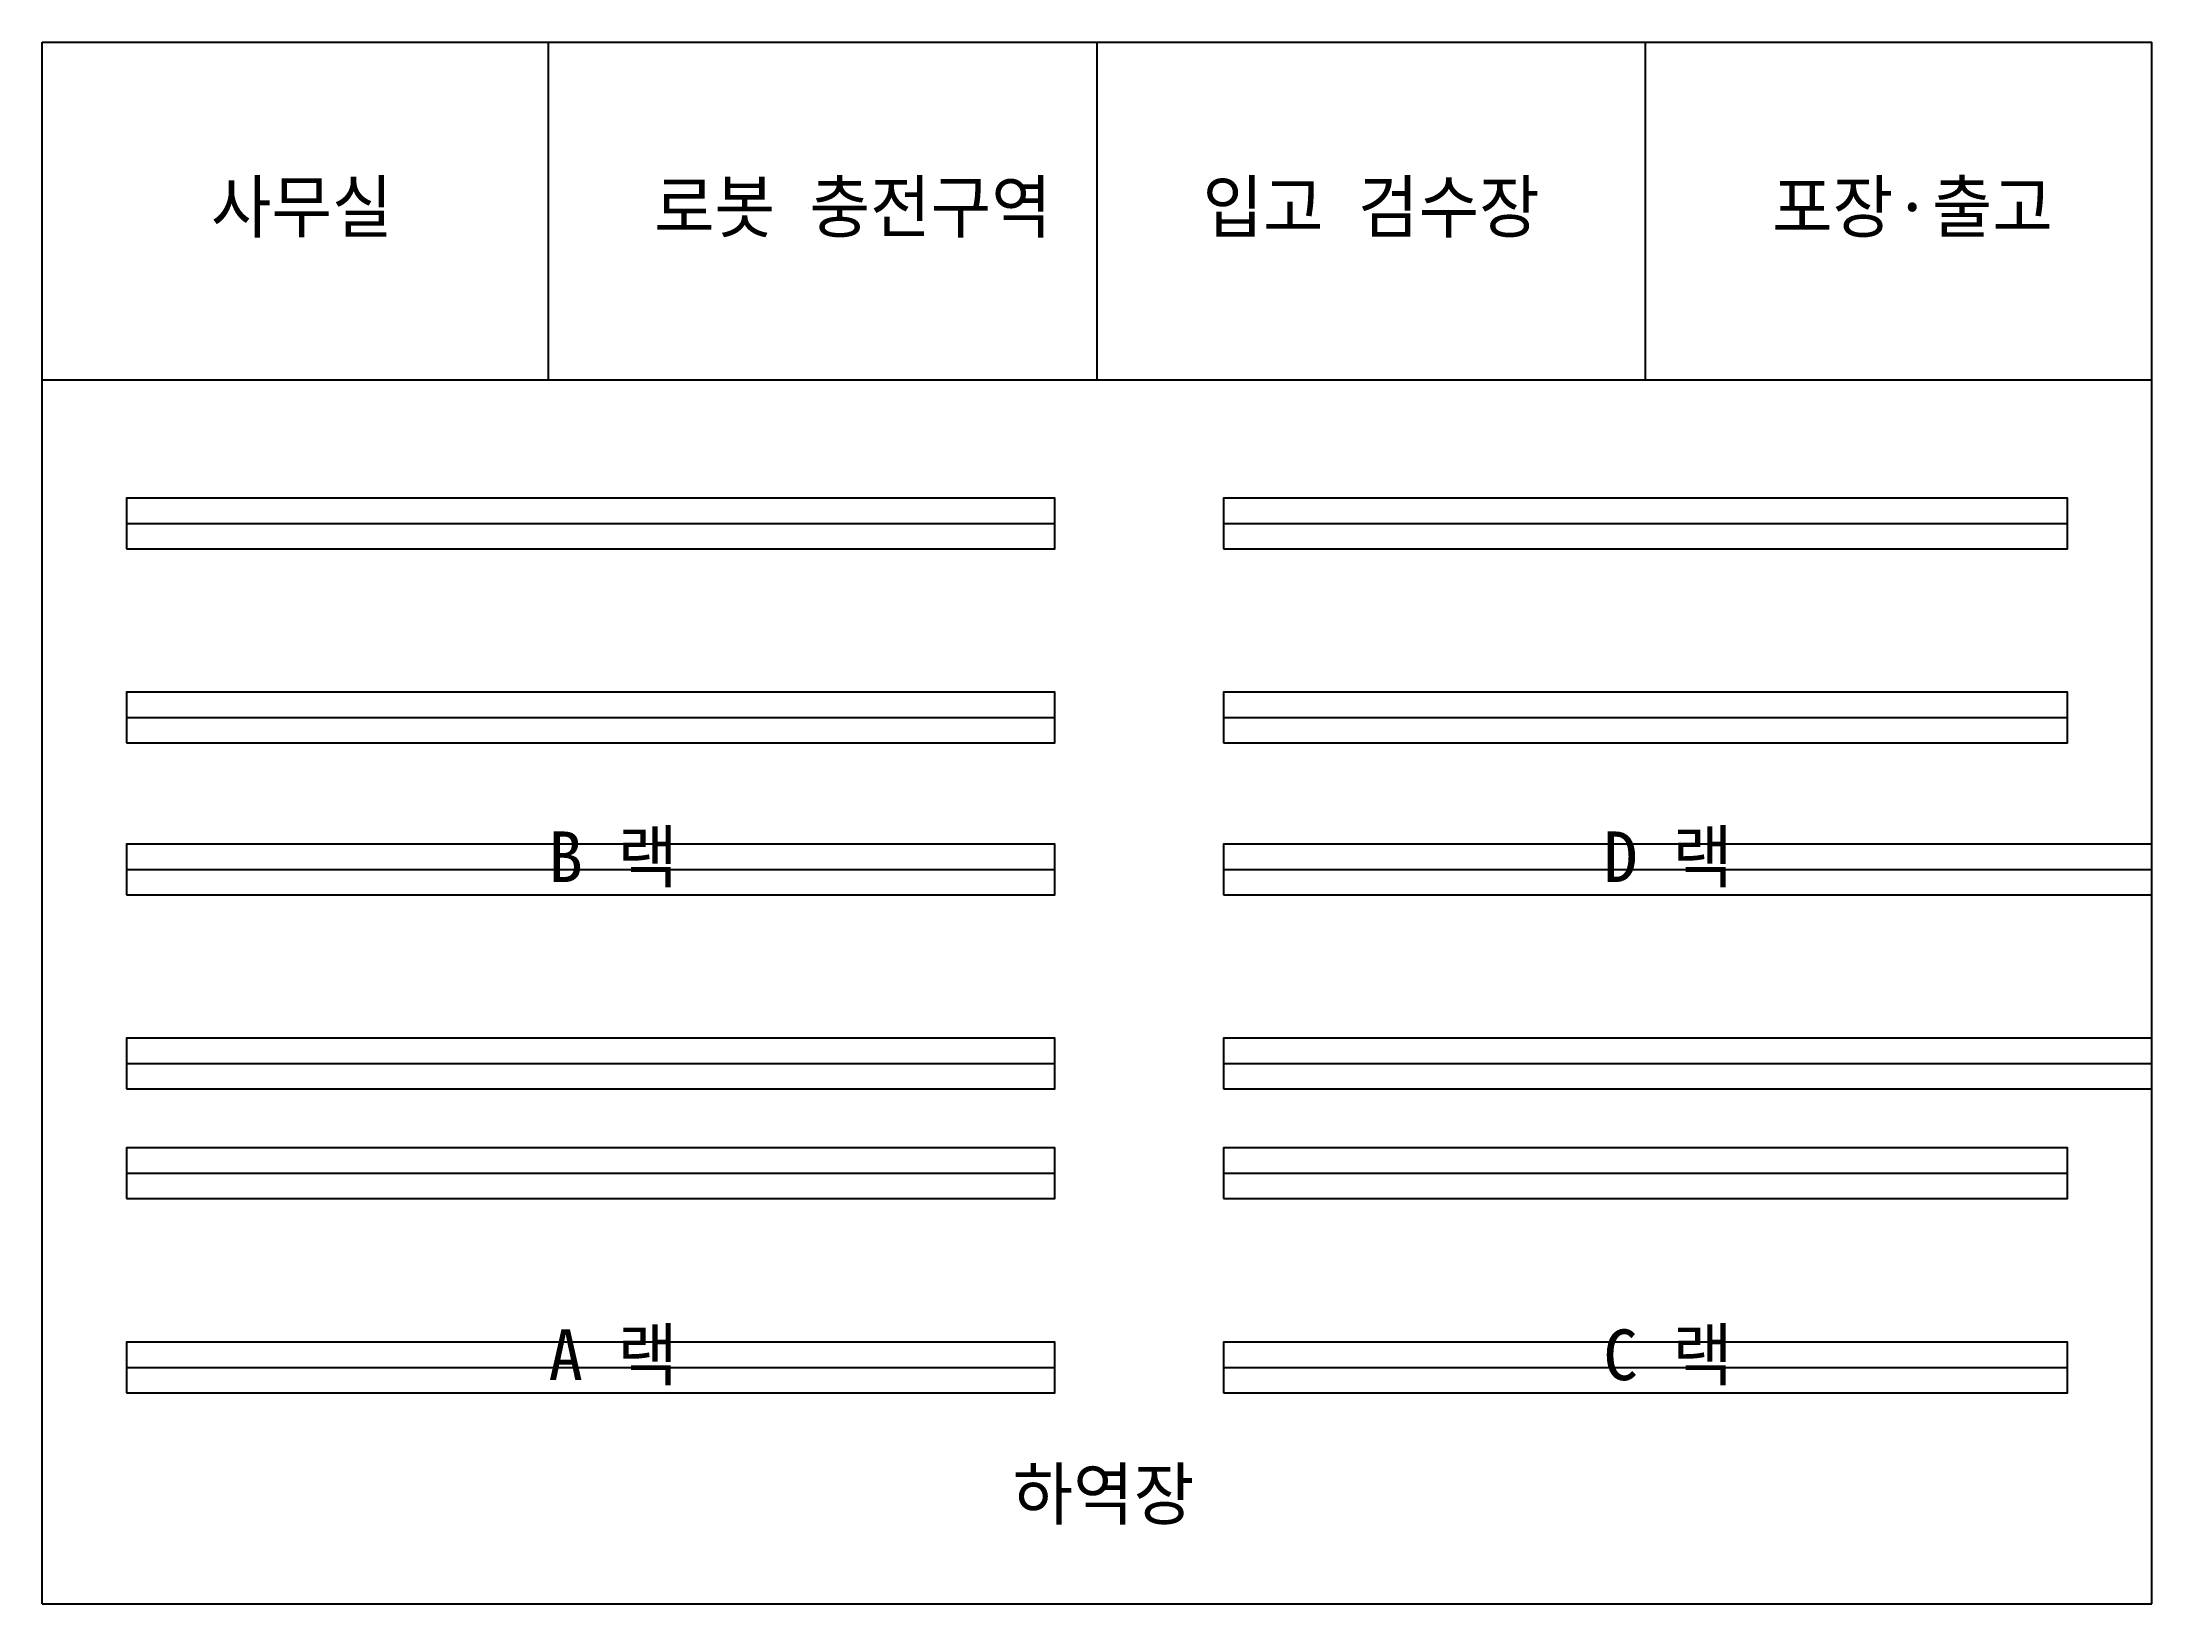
# Model space of a CAD drawing. Header units: metres. Extents: x 0 to 50, y 0 to 37.
import ezdxf

# ---------------------------------------------------------------- set-up
doc = ezdxf.new("R2010")
doc.units = ezdxf.units.M
for name, color, linetype in [('DOOR', 3, 'Continuous'), ('ROOM_NAME', 4, 'Continuous'), ('WALL', 7, 'Continuous')]:
    doc.layers.add(name, color=color, linetype=linetype)

msp = doc.modelspace()

# ---------------------------------------------------------------- linework, layer by layer
at = {"layer": 'DOOR'}
for p, q in [((5, 29), (7, 29)), ((18, 29), (20, 29)), ((31, 29), (33, 29)), ((43, 29), (45, 29)), ((5, 0), (9, 0)), ((15, 0), (19, 0)), ((31, 0), (35, 0)), ((41, 0), (45, 0))]:
    msp.add_line(p, q, dxfattribs=at)
at = {"layer": 'WALL'}
for p, q in [((0, 37), (50, 37)), ((0, 0), (0, 37)), ((12, 29), (12, 37)), ((25, 29), (25, 37)), ((38, 29), (38, 37)), ((50, 0), (50, 37)), ((0, 29), (50, 29)), ((2, 25.6), (24, 25.6)), ((28, 25.6), (48, 25.6)), ((2, 21), (24, 21)), ((28, 21), (48, 21)), ((2, 17.4), (24, 17.4)), ((28, 17.4), (50, 17.4)), ((2, 12.8), (24, 12.8)), ((28, 12.8), (50, 12.8)), ((2, 10.2), (24, 10.2)), ((28, 10.2), (48, 10.2)), ((2, 5.6), (24, 5.6)), ((28, 5.6), (48, 5.6)), ((0, 0), (5, 0)), ((9, 0), (15, 0)), ((19, 0), (31, 0)), ((35, 0), (41, 0)), ((45, 0), (50, 0))]:
    msp.add_line(p, q, dxfattribs=at)
for points in [[(2, 25), (24, 25), (24, 26.2), (2, 26.2)], [(28, 25), (48, 25), (48, 26.2), (28, 26.2)], [(2, 20.4), (24, 20.4), (24, 21.6), (2, 21.6)], [(28, 20.4), (48, 20.4), (48, 21.6), (28, 21.6)], [(2, 16.8), (24, 16.8), (24, 18), (2, 18)], [(28, 16.8), (50, 16.8), (50, 18), (28, 18)], [(2, 12.2), (24, 12.2), (24, 13.4), (2, 13.4)], [(28, 12.2), (50, 12.2), (50, 13.4), (28, 13.4)], [(2, 9.6), (24, 9.6), (24, 10.8), (2, 10.8)], [(28, 9.6), (48, 9.6), (48, 10.8), (28, 10.8)], [(2, 5), (24, 5), (24, 6.2), (2, 6.2)], [(28, 5), (48, 5), (48, 6.2), (28, 6.2)]]:
    msp.add_lwpolyline(points, close=True, dxfattribs=at)

# ---------------------------------------------------------------- texts
at = {"layer": 'ROOM_NAME'}
for s, p in [('사무실', (4, 32.5)), ('로봇 충전구역', (14.5, 32.5)), ('입고 검수장', (27.5, 32.5)), ('포장·출고', (41, 32.5)), ('B 랙', (12, 17.1)), ('D 랙', (37, 17.1)), ('A 랙', (12, 5.3)), ('C 랙', (37, 5.3)), ('하역장', (23, 2))]:
    msp.add_text(s, height=1.2, dxfattribs=at).set_placement(p)

doc.saveas('drawing.dxf')
